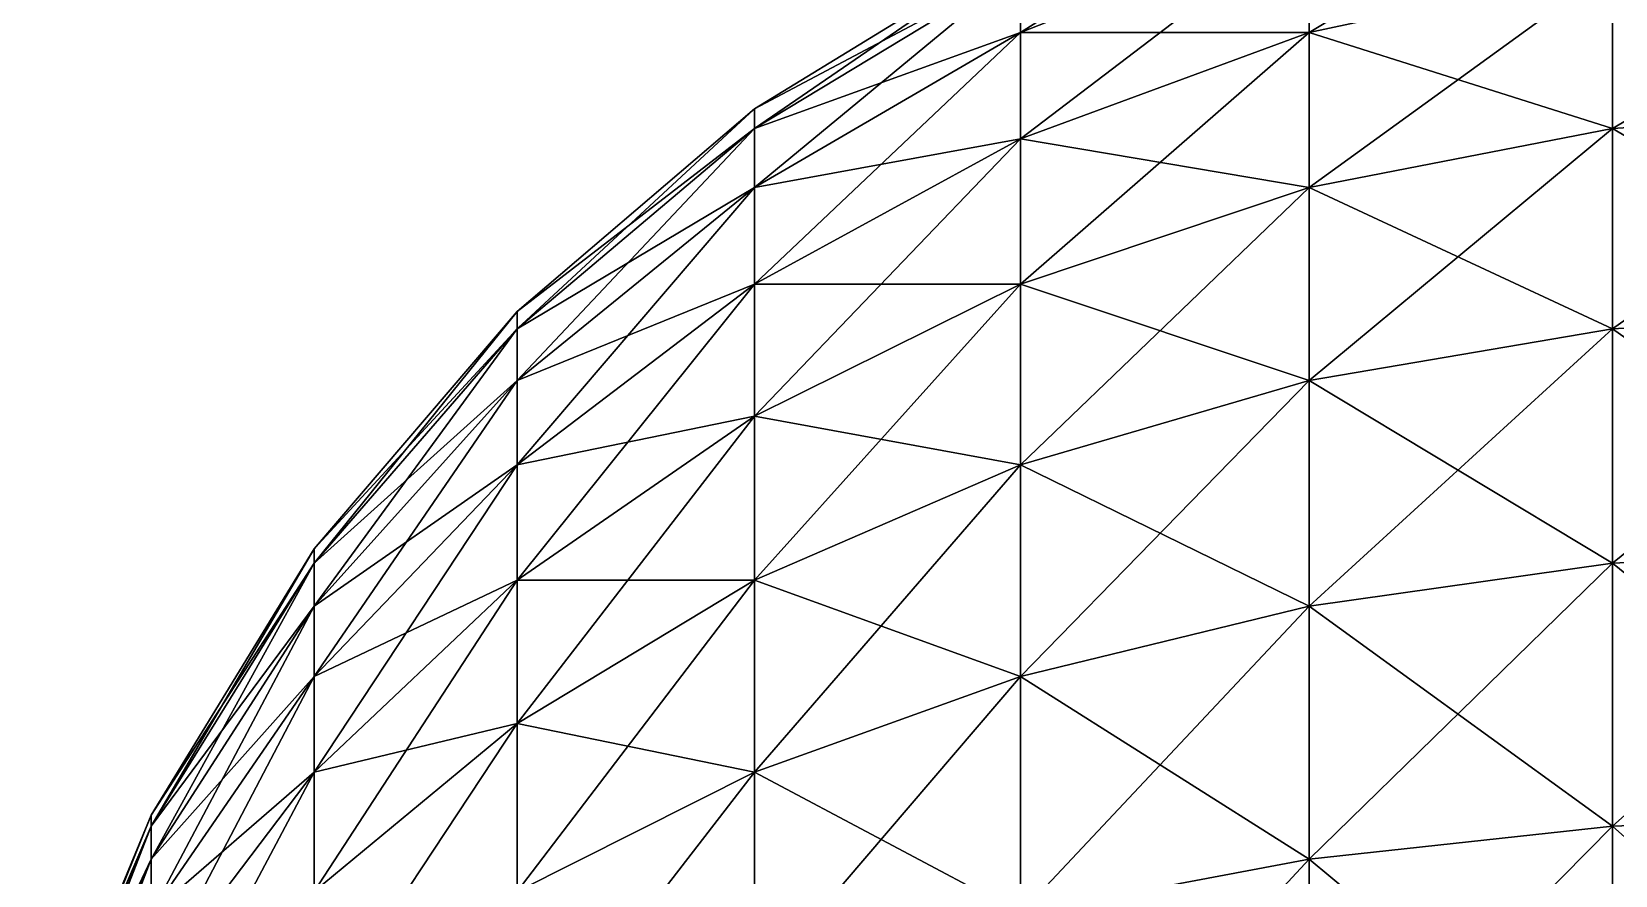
# Model space of a CAD drawing. Extents: x -53 to 3.8, y 0 to 88.2.
# Drawn here: x -51.021 to -49.429, y 81.495 to 82.343 of the extents above; entities that cross this region are included whole.
import ezdxf

# ---------------------------------------------------------------- set-up
doc = ezdxf.new("R2010")
doc.units = 0

msp = doc.modelspace()

# ---------------------------------------------------------------- linework, layer by layer
for points in [[(-49.737, 82.526, 8.48383), (-50.027, 82.3421, 8.73695), (-49.737, 82.4563, 8.77406)], [(-50.027, 82.4074, 8.46505), (-50.027, 82.3421, 8.73695), (-49.737, 82.526, 8.48383)], [(-49.4319, 82.526, 8.7967), (-49.737, 82.3421, 9.04982), (-49.4319, 82.4074, 9.08308)], [(-49.737, 82.4563, 8.77406), (-49.737, 82.3421, 9.04982), (-49.4319, 82.526, 8.7967)], [(-49.737, 82.4563, 8.77406), (-50.027, 82.2351, 8.9953), (-49.737, 82.3421, 9.04982)], [(-50.027, 82.3421, 8.73695), (-50.027, 82.2351, 8.9953), (-49.737, 82.4563, 8.77406)], [(-50.027, 82.3421, 7.63561), (-50.027, 82.4074, 7.90751), (-49.737, 82.4563, 7.59849)], [(-49.737, 82.3421, 7.32274), (-50.027, 82.3421, 7.63561), (-49.737, 82.4563, 7.59849)], [(-49.737, 82.3421, 7.32274), (-49.737, 82.4563, 7.59849), (-49.4319, 82.4074, 7.28948)], [(-50.027, 82.4293, 8.18628), (-50.2946, 82.2454, 8.4394), (-50.027, 82.4074, 8.46505)], [(-50.2946, 82.2653, 8.18628), (-50.2946, 82.2454, 8.4394), (-50.027, 82.4293, 8.18628)], [(-50.027, 82.4074, 7.90751), (-50.2946, 82.2653, 8.18628), (-50.027, 82.4293, 8.18628)], [(-49.119, 82.2653, 7.01071), (-49.4319, 82.4074, 7.28948), (-49.119, 82.4293, 7.2783)], [(-49.119, 82.4293, 9.09426), (-49.4319, 82.2454, 9.34738), (-49.119, 82.2653, 9.36185)], [(-49.4319, 82.4074, 9.08308), (-49.4319, 82.2454, 9.34738), (-49.119, 82.4293, 9.09426)], [(-50.027, 82.4074, 8.46505), (-50.2946, 82.1861, 8.68628), (-50.027, 82.3421, 8.73695)], [(-50.2946, 82.2454, 8.4394), (-50.2946, 82.1861, 8.68628), (-50.027, 82.4074, 8.46505)], [(-50.2946, 82.2454, 7.93316), (-50.2946, 82.2653, 8.18628), (-50.027, 82.4074, 7.90751)], [(-50.027, 82.3421, 7.63561), (-50.2946, 82.2454, 7.93316), (-50.027, 82.4074, 7.90751)], [(-49.4319, 82.4074, 9.08308), (-49.737, 82.1861, 9.30431), (-49.4319, 82.2454, 9.34738)], [(-49.737, 82.3421, 9.04982), (-49.737, 82.1861, 9.30431), (-49.4319, 82.4074, 9.08308)], [(-49.4319, 82.2454, 7.02518), (-49.737, 82.3421, 7.32274), (-49.4319, 82.4074, 7.28948)], [(-49.4319, 82.2454, 7.02518), (-49.4319, 82.4074, 7.28948), (-49.119, 82.2653, 7.01071)], [(-50.027, 82.3421, 8.73695), (-50.2946, 82.089, 8.92085), (-50.027, 82.2351, 8.9953)], [(-50.2946, 82.1861, 8.68628), (-50.2946, 82.089, 8.92085), (-50.027, 82.3421, 8.73695)], [(-50.2946, 82.1861, 7.68628), (-50.2946, 82.2454, 7.93316), (-50.027, 82.3421, 7.63561)], [(-50.027, 82.2351, 7.37726), (-50.2946, 82.1861, 7.68628), (-50.027, 82.3421, 7.63561)], [(-49.737, 82.3421, 9.04982), (-50.027, 82.089, 9.23372), (-49.737, 82.1861, 9.30431)], [(-50.027, 82.2351, 8.9953), (-50.027, 82.089, 9.23372), (-49.737, 82.3421, 9.04982)], [(-50.027, 82.2351, 7.37726), (-50.027, 82.3421, 7.63561), (-49.737, 82.3421, 7.32274)], [(-49.737, 82.1861, 7.06824), (-50.027, 82.2351, 7.37726), (-49.737, 82.3421, 7.32274)], [(-49.737, 82.1861, 7.06824), (-49.737, 82.3421, 7.32274), (-49.4319, 82.2454, 7.02518)], [(-50.2946, 82.2653, 8.18628), (-50.5332, 82.0441, 8.40751), (-50.2946, 82.2454, 8.4394)], [(-50.5332, 82.0615, 8.18628), (-50.5332, 82.0441, 8.40751), (-50.2946, 82.2653, 8.18628)], [(-50.2946, 82.2454, 7.93316), (-50.5332, 82.0615, 8.18628), (-50.2946, 82.2653, 8.18628)], [(-49.119, 82.0615, 6.77207), (-49.4319, 82.2454, 7.02518), (-49.119, 82.2653, 7.01071)], [(-49.119, 82.2653, 9.36185), (-49.4319, 82.0441, 9.58308), (-49.119, 82.0615, 9.60049)], [(-49.4319, 82.2454, 9.34738), (-49.4319, 82.0441, 9.58308), (-49.119, 82.2653, 9.36185)], [(-50.2946, 82.2454, 8.4394), (-50.5332, 81.9923, 8.6233), (-50.2946, 82.1861, 8.68628)], [(-50.5332, 82.0441, 8.40751), (-50.5332, 81.9923, 8.6233), (-50.2946, 82.2454, 8.4394)], [(-50.5332, 82.0441, 7.96505), (-50.5332, 82.0615, 8.18628), (-50.2946, 82.2454, 7.93316)], [(-50.2946, 82.1861, 7.68628), (-50.5332, 82.0441, 7.96505), (-50.2946, 82.2454, 7.93316)], [(-49.4319, 82.2454, 9.34738), (-49.737, 81.9923, 9.53128), (-49.4319, 82.0441, 9.58308)], [(-49.737, 82.1861, 9.30431), (-49.737, 81.9923, 9.53128), (-49.4319, 82.2454, 9.34738)], [(-49.4319, 82.0441, 6.78948), (-49.737, 82.1861, 7.06824), (-49.4319, 82.2454, 7.02518)], [(-49.4319, 82.0441, 6.78948), (-49.4319, 82.2454, 7.02518), (-49.119, 82.0615, 6.77207)], [(-50.027, 82.2351, 8.9953), (-50.2946, 81.9563, 9.13734), (-50.027, 82.089, 9.23372)], [(-50.2946, 82.089, 8.92085), (-50.2946, 81.9563, 9.13734), (-50.027, 82.2351, 8.9953)], [(-50.2946, 82.089, 7.45171), (-50.2946, 82.1861, 7.68628), (-50.027, 82.2351, 7.37726)], [(-50.027, 82.089, 7.13884), (-50.2946, 82.089, 7.45171), (-50.027, 82.2351, 7.37726)], [(-50.027, 82.089, 7.13884), (-50.027, 82.2351, 7.37726), (-49.737, 82.1861, 7.06824)], [(-50.2946, 82.1861, 8.68628), (-50.5332, 81.9074, 8.82832), (-50.2946, 82.089, 8.92085)], [(-50.5332, 81.9923, 8.6233), (-50.5332, 81.9074, 8.82832), (-50.2946, 82.1861, 8.68628)], [(-50.5332, 81.9923, 7.74926), (-50.5332, 82.0441, 7.96505), (-50.2946, 82.1861, 7.68628)], [(-50.2946, 82.089, 7.45171), (-50.5332, 81.9923, 7.74926), (-50.2946, 82.1861, 7.68628)], [(-49.737, 82.1861, 9.30431), (-50.027, 81.9074, 9.44635), (-49.737, 81.9923, 9.53128)], [(-50.027, 82.089, 9.23372), (-50.027, 81.9074, 9.44635), (-49.737, 82.1861, 9.30431)], [(-49.737, 81.9923, 6.84128), (-50.027, 82.089, 7.13884), (-49.737, 82.1861, 7.06824)], [(-49.737, 81.9923, 6.84128), (-49.737, 82.1861, 7.06824), (-49.4319, 82.0441, 6.78948)], [(-50.2946, 82.089, 8.92085), (-50.5332, 81.7914, 9.01753), (-50.2946, 81.9563, 9.13734)], [(-50.5332, 81.9074, 8.82832), (-50.5332, 81.7914, 9.01753), (-50.2946, 82.089, 8.92085)], [(-50.5332, 81.9074, 7.54424), (-50.5332, 81.9923, 7.74926), (-50.2946, 82.089, 7.45171)], [(-50.2946, 81.9563, 7.23522), (-50.5332, 81.9074, 7.54424), (-50.2946, 82.089, 7.45171)], [(-50.027, 82.089, 9.23372), (-50.2946, 81.7914, 9.3304), (-50.027, 81.9074, 9.44635)], [(-50.2946, 81.9563, 9.13734), (-50.2946, 81.7914, 9.3304), (-50.027, 82.089, 9.23372)], [(-50.2946, 81.9563, 7.23522), (-50.2946, 82.089, 7.45171), (-50.027, 82.089, 7.13884)], [(-50.027, 81.9074, 6.92621), (-50.2946, 81.9563, 7.23522), (-50.027, 82.089, 7.13884)], [(-50.027, 81.9074, 6.92621), (-50.027, 82.089, 7.13884), (-49.737, 81.9923, 6.84128)], [(-50.5332, 82.0615, 8.18628), (-50.737, 81.8084, 8.37018), (-50.5332, 82.0441, 8.40751)], [(-50.737, 81.8229, 8.18628), (-50.737, 81.8084, 8.37018), (-50.5332, 82.0615, 8.18628)], [(-50.5332, 82.0441, 7.96505), (-50.737, 81.8229, 8.18628), (-50.5332, 82.0615, 8.18628)], [(-49.119, 81.8229, 6.56824), (-49.4319, 82.0441, 6.78948), (-49.119, 82.0615, 6.77207)], [(-49.119, 82.0615, 9.60049), (-49.4319, 81.8084, 9.78439), (-49.119, 81.8229, 9.80431)], [(-49.4319, 82.0441, 9.58308), (-49.4319, 81.8084, 9.78439), (-49.119, 82.0615, 9.60049)], [(-50.5332, 82.0441, 8.40751), (-50.737, 81.7653, 8.54955), (-50.5332, 81.9923, 8.6233)], [(-50.737, 81.8084, 8.37018), (-50.737, 81.7653, 8.54955), (-50.5332, 82.0441, 8.40751)], [(-50.737, 81.8084, 8.00238), (-50.737, 81.8229, 8.18628), (-50.5332, 82.0441, 7.96505)], [(-50.5332, 81.9923, 7.74926), (-50.737, 81.8084, 8.00238), (-50.5332, 82.0441, 7.96505)], [(-49.4319, 82.0441, 9.58308), (-49.737, 81.7653, 9.72512), (-49.4319, 81.8084, 9.78439)], [(-49.737, 81.9923, 9.53128), (-49.737, 81.7653, 9.72512), (-49.4319, 82.0441, 9.58308)], [(-49.4319, 81.8084, 6.58817), (-49.737, 81.9923, 6.84128), (-49.4319, 82.0441, 6.78948)], [(-49.4319, 81.8084, 6.58817), (-49.4319, 82.0441, 6.78948), (-49.119, 81.8229, 6.56824)], [(-50.5332, 81.9923, 8.6233), (-50.737, 81.6947, 8.71998), (-50.5332, 81.9074, 8.82832)], [(-50.737, 81.7653, 8.54955), (-50.737, 81.6947, 8.71998), (-50.5332, 81.9923, 8.6233)], [(-50.737, 81.7653, 7.82301), (-50.737, 81.8084, 8.00238), (-50.5332, 81.9923, 7.74926)], [(-50.5332, 81.9074, 7.54424), (-50.737, 81.7653, 7.82301), (-50.5332, 81.9923, 7.74926)], [(-49.737, 81.9923, 9.53128), (-50.027, 81.6947, 9.62796), (-49.737, 81.7653, 9.72512)], [(-50.027, 81.9074, 9.44635), (-50.027, 81.6947, 9.62796), (-49.737, 81.9923, 9.53128)], [(-49.737, 81.7653, 6.64744), (-50.027, 81.9074, 6.92621), (-49.737, 81.9923, 6.84128)], [(-49.737, 81.7653, 6.64744), (-49.737, 81.9923, 6.84128), (-49.4319, 81.8084, 6.58817)], [(-50.2946, 81.9563, 9.13734), (-50.5332, 81.6473, 9.18628), (-50.2946, 81.7914, 9.3304)], [(-50.5332, 81.7914, 9.01753), (-50.5332, 81.6473, 9.18628), (-50.2946, 81.9563, 9.13734)], [(-50.5332, 81.7914, 7.35503), (-50.5332, 81.9074, 7.54424), (-50.2946, 81.9563, 7.23522)], [(-50.2946, 81.7914, 7.04216), (-50.5332, 81.7914, 7.35503), (-50.2946, 81.9563, 7.23522)], [(-50.2946, 81.7914, 7.04216), (-50.2946, 81.9563, 7.23522), (-50.027, 81.9074, 6.92621)], [(-50.5332, 81.9074, 8.82832), (-50.737, 81.5984, 8.87726), (-50.5332, 81.7914, 9.01753)], [(-50.737, 81.6947, 8.71998), (-50.737, 81.5984, 8.87726), (-50.5332, 81.9074, 8.82832)], [(-50.737, 81.6947, 7.65258), (-50.737, 81.7653, 7.82301), (-50.5332, 81.9074, 7.54424)], [(-50.5332, 81.7914, 7.35503), (-50.737, 81.6947, 7.65258), (-50.5332, 81.9074, 7.54424)], [(-50.027, 81.9074, 9.44635), (-50.2946, 81.5984, 9.4953), (-50.027, 81.6947, 9.62796)], [(-50.2946, 81.7914, 9.3304), (-50.2946, 81.5984, 9.4953), (-50.027, 81.9074, 9.44635)], [(-50.027, 81.6947, 6.7446), (-50.2946, 81.7914, 7.04216), (-50.027, 81.9074, 6.92621)], [(-50.027, 81.6947, 6.7446), (-50.027, 81.9074, 6.92621), (-49.737, 81.7653, 6.64744)], [(-50.737, 81.8229, 8.18628), (-50.901, 81.5441, 8.32832), (-50.737, 81.8084, 8.37018)], [(-50.901, 81.5553, 8.18628), (-50.901, 81.5441, 8.32832), (-50.737, 81.8229, 8.18628)], [(-50.737, 81.8084, 8.00238), (-50.901, 81.5553, 8.18628), (-50.737, 81.8229, 8.18628)], [(-49.119, 81.5553, 6.40427), (-49.4319, 81.8084, 6.58817), (-49.119, 81.8229, 6.56824)], [(-49.119, 81.8229, 9.80431), (-49.4319, 81.5441, 9.94635), (-49.119, 81.5553, 9.96829)], [(-49.4319, 81.8084, 9.78439), (-49.4319, 81.5441, 9.94635), (-49.119, 81.8229, 9.80431)], [(-50.737, 81.8084, 8.37018), (-50.901, 81.5108, 8.46686), (-50.737, 81.7653, 8.54955)], [(-50.901, 81.5441, 8.32832), (-50.901, 81.5108, 8.46686), (-50.737, 81.8084, 8.37018)], [(-50.901, 81.5441, 8.04424), (-50.901, 81.5553, 8.18628), (-50.737, 81.8084, 8.00238)], [(-50.737, 81.7653, 7.82301), (-50.901, 81.5441, 8.04424), (-50.737, 81.8084, 8.00238)], [(-49.4319, 81.8084, 9.78439), (-49.737, 81.5108, 9.88107), (-49.4319, 81.5441, 9.94635)], [(-49.737, 81.7653, 9.72512), (-49.737, 81.5108, 9.88107), (-49.4319, 81.8084, 9.78439)], [(-49.4319, 81.5441, 6.42621), (-49.737, 81.7653, 6.64744), (-49.4319, 81.8084, 6.58817)], [(-49.4319, 81.5441, 6.42621), (-49.4319, 81.8084, 6.58817), (-49.119, 81.5553, 6.40427)], [(-50.5332, 81.7914, 9.01753), (-50.737, 81.4786, 9.01753), (-50.5332, 81.6473, 9.18628)], [(-50.737, 81.5984, 8.87726), (-50.737, 81.4786, 9.01753), (-50.5332, 81.7914, 9.01753)], [(-50.737, 81.5984, 7.4953), (-50.737, 81.6947, 7.65258), (-50.5332, 81.7914, 7.35503)], [(-50.5332, 81.6473, 7.18628), (-50.737, 81.5984, 7.4953), (-50.5332, 81.7914, 7.35503)], [(-50.2946, 81.7914, 9.3304), (-50.5332, 81.4786, 9.3304), (-50.2946, 81.5984, 9.4953)], [(-50.5332, 81.6473, 9.18628), (-50.5332, 81.4786, 9.3304), (-50.2946, 81.7914, 9.3304)], [(-50.5332, 81.6473, 7.18628), (-50.5332, 81.7914, 7.35503), (-50.2946, 81.7914, 7.04216)], [(-50.2946, 81.5984, 6.87726), (-50.5332, 81.6473, 7.18628), (-50.2946, 81.7914, 7.04216)], [(-50.2946, 81.5984, 6.87726), (-50.2946, 81.7914, 7.04216), (-50.027, 81.6947, 6.7446)], [(-50.737, 81.7653, 8.54955), (-50.901, 81.4563, 8.59849), (-50.737, 81.6947, 8.71998)], [(-50.901, 81.5108, 8.46686), (-50.901, 81.4563, 8.59849), (-50.737, 81.7653, 8.54955)], [(-50.901, 81.5108, 7.9057), (-50.901, 81.5441, 8.04424), (-50.737, 81.7653, 7.82301)], [(-50.737, 81.6947, 7.65258), (-50.901, 81.5108, 7.9057), (-50.737, 81.7653, 7.82301)], [(-49.737, 81.7653, 9.72512), (-50.027, 81.4563, 9.77406), (-49.737, 81.5108, 9.88107)], [(-50.027, 81.6947, 9.62796), (-50.027, 81.4563, 9.77406), (-49.737, 81.7653, 9.72512)], [(-49.737, 81.5108, 6.49148), (-50.027, 81.6947, 6.7446), (-49.737, 81.7653, 6.64744)], [(-49.737, 81.5108, 6.49148), (-49.737, 81.7653, 6.64744), (-49.4319, 81.5441, 6.42621)], [(-50.737, 81.6947, 8.71998), (-50.901, 81.3819, 8.71998), (-50.737, 81.5984, 8.87726)], [(-50.901, 81.4563, 8.59849), (-50.901, 81.3819, 8.71998), (-50.737, 81.6947, 8.71998)], [(-50.901, 81.4563, 7.77406), (-50.901, 81.5108, 7.9057), (-50.737, 81.6947, 7.65258)], [(-50.737, 81.5984, 7.4953), (-50.901, 81.4563, 7.77406), (-50.737, 81.6947, 7.65258)], [(-50.027, 81.6947, 9.62796), (-50.2946, 81.3819, 9.62796), (-50.027, 81.4563, 9.77406)], [(-50.2946, 81.5984, 9.4953), (-50.2946, 81.3819, 9.62796), (-50.027, 81.6947, 9.62796)], [(-50.027, 81.4563, 6.59849), (-50.2946, 81.5984, 6.87726), (-50.027, 81.6947, 6.7446)], [(-50.027, 81.4563, 6.59849), (-50.027, 81.6947, 6.7446), (-49.737, 81.5108, 6.49148)], [(-50.5332, 81.6473, 9.18628), (-50.737, 81.3383, 9.13734), (-50.5332, 81.4786, 9.3304)], [(-50.737, 81.4786, 9.01753), (-50.737, 81.3383, 9.13734), (-50.5332, 81.6473, 9.18628)], [(-50.737, 81.4786, 7.35503), (-50.737, 81.5984, 7.4953), (-50.5332, 81.6473, 7.18628)], [(-50.5332, 81.4786, 7.04216), (-50.737, 81.4786, 7.35503), (-50.5332, 81.6473, 7.18628)], [(-50.5332, 81.4786, 7.04216), (-50.5332, 81.6473, 7.18628), (-50.2946, 81.5984, 6.87726)], [(-50.737, 81.5984, 8.87726), (-50.901, 81.2893, 8.82832), (-50.737, 81.4786, 9.01753)], [(-50.901, 81.3819, 8.71998), (-50.901, 81.2893, 8.82832), (-50.737, 81.5984, 8.87726)], [(-50.901, 81.3819, 7.65258), (-50.901, 81.4563, 7.77406), (-50.737, 81.5984, 7.4953)], [(-50.737, 81.4786, 7.35503), (-50.901, 81.3819, 7.65258), (-50.737, 81.5984, 7.4953)], [(-50.2946, 81.5984, 9.4953), (-50.5332, 81.2893, 9.44635), (-50.2946, 81.3819, 9.62796)], [(-50.5332, 81.4786, 9.3304), (-50.5332, 81.2893, 9.44635), (-50.2946, 81.5984, 9.4953)], [(-50.2946, 81.3819, 6.7446), (-50.5332, 81.4786, 7.04216), (-50.2946, 81.5984, 6.87726)], [(-50.2946, 81.3819, 6.7446), (-50.2946, 81.5984, 6.87726), (-50.027, 81.4563, 6.59849)], [(-50.901, 81.5553, 8.18628), (-51.0211, 81.2577, 8.28296), (-50.901, 81.5441, 8.32832)], [(-51.0211, 81.2653, 8.18628), (-51.0211, 81.2577, 8.28296), (-50.901, 81.5553, 8.18628)], [(-50.901, 81.5441, 8.04424), (-51.0211, 81.2653, 8.18628), (-50.901, 81.5553, 8.18628)], [(-50.901, 81.5441, 8.32832), (-51.0211, 81.2351, 8.37726), (-50.901, 81.5108, 8.46686)], [(-51.0211, 81.2577, 8.28296), (-51.0211, 81.2351, 8.37726), (-50.901, 81.5441, 8.32832)], [(-51.0211, 81.2577, 8.0896), (-51.0211, 81.2653, 8.18628), (-50.901, 81.5441, 8.04424)], [(-50.901, 81.5108, 7.9057), (-51.0211, 81.2577, 8.0896), (-50.901, 81.5441, 8.04424)], [(-49.4319, 81.5441, 9.94635), (-49.737, 81.2351, 9.9953), (-49.4319, 81.2577, 10.065)], [(-49.737, 81.5108, 9.88107), (-49.737, 81.2351, 9.9953), (-49.4319, 81.5441, 9.94635)], [(-49.4319, 81.2577, 6.30758), (-49.737, 81.5108, 6.49148), (-49.4319, 81.5441, 6.42621)], [(-49.119, 81.2653, 6.28417), (-49.4319, 81.5441, 6.42621), (-49.119, 81.5553, 6.40427)], [(-49.119, 81.5553, 9.96829), (-49.4319, 81.2577, 10.065), (-49.119, 81.2653, 10.0884)], [(-49.4319, 81.5441, 9.94635), (-49.4319, 81.2577, 10.065), (-49.119, 81.5553, 9.96829)], [(-49.4319, 81.2577, 6.30758), (-49.4319, 81.5441, 6.42621), (-49.119, 81.2653, 6.28417)], [(-50.901, 81.5108, 8.46686), (-51.0211, 81.198, 8.46686), (-50.901, 81.4563, 8.59849)], [(-51.0211, 81.2351, 8.37726), (-51.0211, 81.198, 8.46686), (-50.901, 81.5108, 8.46686)], [(-51.0211, 81.2351, 7.9953), (-51.0211, 81.2577, 8.0896), (-50.901, 81.5108, 7.9057)], [(-50.901, 81.4563, 7.77406), (-51.0211, 81.2351, 7.9953), (-50.901, 81.5108, 7.9057)], [(-49.737, 81.5108, 9.88107), (-50.027, 81.198, 9.88107), (-49.737, 81.2351, 9.9953)], [(-50.027, 81.4563, 9.77406), (-50.027, 81.198, 9.88107), (-49.737, 81.5108, 9.88107)], [(-49.737, 81.2351, 6.37726), (-50.027, 81.4563, 6.59849), (-49.737, 81.5108, 6.49148)], [(-49.737, 81.2351, 6.37726), (-49.737, 81.5108, 6.49148), (-49.4319, 81.2577, 6.30758)]]:
    msp.add_3dface(points)

doc.saveas('drawing.dxf')
